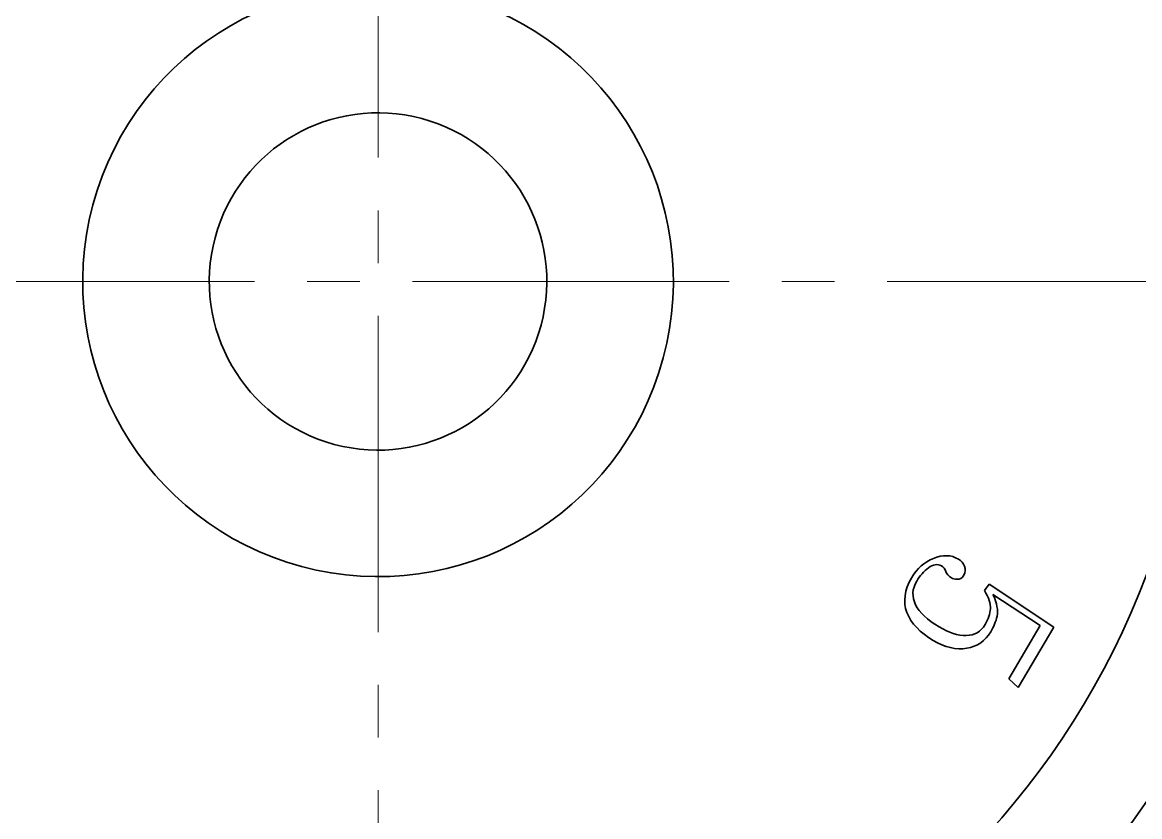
# Model space of a CAD drawing. Header units: millimetres. Extents: x -185079 to -2648, y 85916 to 249201.
# Drawn here: x -53815.3 to -53762.3, y 133783.6 to 133821.3 of the extents above; entities that cross this region are included whole.
import ezdxf

# ---------------------------------------------------------------- set-up
doc = ezdxf.new("R2010")
doc.units = ezdxf.units.MM
doc.linetypes.add('CENTER2', pattern=[1.125, 0.75, -0.125, 0.125, -0.125])
doc.layers.add('1', color=4, linetype='Continuous')
doc.layers.add('Default', color=7, linetype='Continuous')
doc.layers.add('图层3', color=7, linetype='Continuous', lineweight=35)

msp = doc.modelspace()

# ---------------------------------------------------------------- linework, layer by layer
at = {"layer": '1', "color": 3, "lineweight": -3, "ltscale": 2, "extrusion": (-0.004685415688226648, -0.01745240643729063, 0.9998367168639968), "elevation": 1.311263986281119e-08}
msp.add_lwpolyline([(-89340.74435583597, 116693.2017122206), (-79605.60479144276, 119307.2036772036), (-77739.80294518075, 112358.532017356), (-87474.94250957393, 109744.530052373)], close=True, dxfattribs=at)
at = {"layer": '1', "lineweight": -3, "ltscale": 2, "extrusion": (-0.004685415688226648, -0.01745240643729063, 0.9998367168639968), "elevation": 1.311264075806094e-08}
msp.add_lwpolyline([(-87231.2481748564, 109916.2399077064), (-77857.25883072625, 112433.2686984296), (-79666.37327405855, 119170.8235395233), (-89040.36261818874, 116653.7947488001), (-87231.2481748564, 109916.2399077064)], dxfattribs=at)
at = {"layer": 'Default', "color": 1, "linetype": 'CENTER2', "lineweight": 13, "ltscale": 20}
for p, q in [((-53798.40038375731, 133747.3687864698, 2540.322836696427), (-53798.41046570363, 133870.6249467713, 2542.474257354511)), ((-53736.76863367204, 133808.9968666206, 2541.687388176155), (-53860.0422157889, 133808.9968666205, 2541.109705874783))]:
    msp.add_line(p, q, dxfattribs=at)
at = {"layer": 'Default', "color": 7, "linetype": 'CENTER2', "lineweight": 13, "extrusion": (-0.004685415688226631, -0.01745240643729066, 0.9998367168639968)}
msp.add_circle((-86653.41111304305, 115310.6741427744, 457.7624739970715), 61.63746783566021, dxfattribs=at)
at = {"layer": '图层3', "extrusion": (-0.004685415688226631, -0.01745240643729066, 0.9998367168639968)}
for p, q in [((-53769.66154539063, 133794.3502543621, 2541.277585667654), (-53769.44508705837, 133794.640583409, 2541.283667798557)), ((-53769.44508705837, 133794.640583409, 2541.283667798557), (-53766.37071182161, 133792.6103718551, 2541.262637013358)), ((-53767.02688956256, 133792.6814725419, 2541.260803126518), (-53769.25888924012, 133794.159332002, 2541.276139988418)), ((-53768.51393235636, 133790.1521287216, 2541.209684229656), (-53767.02688956256, 133792.6814725419, 2541.260803126518)), ((-53766.37071182161, 133792.6103718551, 2541.262637013358), (-53768.0576931423, 133789.7409481934, 2541.204644987507)), ((-53768.0576931423, 133789.7409481934, 2541.204644987507), (-53768.51393235636, 133790.1521287216, 2541.209684229656))]:
    msp.add_line(p, q, dxfattribs=at)
for radius in [38.99160719999999, 13.9969872, 7.998278399999998]:
    msp.add_circle((-86653.41111304305, 115310.6741427744, 457.7624739970715), radius, dxfattribs=at)
for radius, start, end in [(43.99053119999999, 89.50759527789177, 180.5525709059643), (43.99053119999999, 329.507595277801, 60.55257090599214), (43.99053119999999, 209.5075952778477, 300.5525709059123), (44.99031600000001, 330.8810785830602, 358.1666418788122)]:
    msp.add_arc((-86653.41111304305, 115310.6741427744, 457.7624739970715), radius, start, end, dxfattribs=at)
at = {"layer": '图层3'}
for points, knots in [([(-53772.07660076636, 133795.8670739837, 2541.292744757061), (-53771.64393338299, 133796.0467963945, 2541.297909415468), (-53771.24921011368, 133796.0385370477, 2541.29961499108), (-53770.76025273313, 133795.7511260522, 2541.296889501129), (-53770.66194275302, 133795.6361385167, 2541.295343062539), (-53770.60313307044, 133795.4928889032, 2541.293118196588)], [0.4032921158923755, 0.4032921158923755, 0.4032921158923755, 0.4032921158923755, 0.4638454409316848, 0.4638454409316848, 0.4871913011878038, 0.4871913011878038, 0.4871913011878038, 0.4871913011878038]), ([(-53773.33657650917, 133793.2957801855, 2541.241957689841), (-53773.53575573481, 133793.8025870889, 2541.249870744505), (-53773.45869644667, 133794.3628524527, 2541.260011433948), (-53772.85638163439, 133795.3873429749, 2541.280716735029), (-53772.51564619043, 133795.6847022471, 2541.28750396534), (-53772.07660076636, 133795.8670739837, 2541.292744757061)], [0.2467507284567884, 0.2467507284567884, 0.2467507284567884, 0.2467507284567884, 0.3389867326719478, 0.3389867326719478, 0.4032921158923755, 0.4032921158923755, 0.4032921158923755, 0.4032921158923755]), ([(-53772.3170144065, 133795.4192242837, 2541.283800803835), (-53772.5353262363, 133795.2570101592, 2541.279946265951), (-53772.72048989212, 133795.0443427293, 2541.275366391015), (-53773.09037616687, 133794.4151950227, 2541.262651102385), (-53773.10901156733, 133794.0429052439, 2541.256065359914), (-53772.92459741693, 133793.6656632877, 2541.250344702836)], [0.61358427784975, 0.61358427784975, 0.61358427784975, 0.61358427784975, 0.6551137909648076, 0.6551137909648076, 0.7143444080305449, 0.7143444080305449, 0.7143444080305449, 0.7143444080305449]), ([(-53771.49751556807, 133795.246402783, 2541.284624479972), (-53771.5359307319, 133795.3665235127, 2541.286541197724), (-53771.60510691078, 133795.4526467753, 2541.287720329286), (-53771.88572592918, 133795.6175956944, 2541.289284523519), (-53772.09351469122, 133795.5852932075, 2541.287746939601), (-53772.3170144065, 133795.4192242837, 2541.283800803835)], [0.5635645681926474, 0.5635645681926474, 0.5635645681926474, 0.5635645681926474, 0.5802378047450152, 0.5802378047450152, 0.61358427784975, 0.61358427784975, 0.61358427784975, 0.61358427784975]), ([(-53770.60313307044, 133795.4928889032, 2541.293118196588), (-53770.54581450555, 133795.3532713793, 2541.290949742046), (-53770.55828176937, 133795.2091226287, 2541.288375164765), (-53770.72323105407, 133794.9285567595, 2541.282704833348), (-53770.82248475378, 133794.8667772877, 2541.281161336027), (-53771.06454719428, 133794.8832212774, 2541.28031402171), (-53771.16032684666, 133794.9052005842, 2541.280248835376), (-53771.36866520881, 133795.0276626605, 2541.281410131094), (-53771.45921824216, 133795.1266505218, 2541.282713641721), (-53771.49751556807, 133795.246402783, 2541.284624479972)], [0.4871913011878038, 0.4871913011878038, 0.4871913011878038, 0.4871913011878038, 0.5022773786208592, 0.5022773786208592, 0.5173634560539146, 0.5173634560539146, 0.5324495334869705, 0.5324495334869705, 0.5635645681926474, 0.5635645681926474, 0.5635645681926474, 0.5635645681926474]), ([(-53770.50461625328, 133791.6025429698, 2541.225672877736), (-53771.00285375415, 133791.5230096115, 2541.221949771516), (-53771.53187275761, 133791.6458027568, 2541.221614078645), (-53772.71812588086, 133792.343086824, 2541.228226354267), (-53773.13486479741, 133792.7825294301, 2541.233944023777), (-53773.33657650917, 133793.2957801855, 2541.241957689841)], [0.07165545023499047, 0.07165545023499047, 0.07165545023499047, 0.07165545023499047, 0.1544962270280993, 0.1544962270280993, 0.2467507284567884, 0.2467507284567884, 0.2467507284567884, 0.2467507284567884]), ([(-53772.92459741693, 133793.6656632877, 2541.250344702836), (-53772.74137877896, 133793.2908669001, 2541.244661131398), (-53772.36573422721, 133792.9424775444, 2541.240340244111), (-53771.34530143301, 133792.3426632931, 2541.234652265082), (-53770.91690630677, 133792.2052521353, 2541.234261255106), (-53770.52531518671, 133792.2095956828, 2541.236172139656)], [0.7143444080305449, 0.7143444080305449, 0.7143444080305449, 0.7143444080305449, 0.793674400147941, 0.793674400147941, 0.8596817981692867, 0.8596817981692867, 0.8596817981692867, 0.8596817981692867]), ([(-53770.52531518671, 133792.2095956828, 2541.236172139656), (-53770.12950072072, 133792.2139860758, 2541.238103633268), (-53769.83245782409, 133792.3857771977, 2541.242494288117), (-53769.47756693884, 133792.9894189162, 2541.254694092074), (-53769.39437673276, 133793.2379622996, 2541.259422324957), (-53769.37795021577, 133793.4799891854, 2541.263723943978)], [0.8596817981692867, 0.8596817981692867, 0.8596817981692867, 0.8596817981692867, 0.9139844380340683, 0.9139844380340683, 0.9537180769595186, 0.9537180769595186, 0.9537180769595186, 0.9537180769595186])]:
    msp.add_open_spline(points, degree=3, knots=knots, dxfattribs=at)
for points in [[(-53769.37795021577, 133793.4799891854, 2541.263723943978), (-53769.36182236272, 133793.7176155824, 2541.267947351746), (-53769.45713738754, 133794.0070203901, 2541.272552323476), (-53769.66154539063, 133794.3502543621, 2541.277585667654)], [(-53769.25888924013, 133794.159332002, 2541.276139988418), (-53769.06895812256, 133793.7330867054, 2541.269589818965), (-53769.00583444441, 133793.3928194123, 2541.263946175029), (-53769.06351383064, 133793.1292806726, 2541.259075742671)], [(-53769.06351383064, 133793.1292806726, 2541.259075742671), (-53769.12086560258, 133792.8672388118, 2541.254232973978), (-53769.22388986777, 133792.6229444556, 2541.249485962969), (-53769.36134760501, 133792.3891395647, 2541.244760686789)], [(-53769.36134760501, 133792.3891395647, 2541.244760686789), (-53769.62126768997, 133791.9470357709, 2541.235825619101), (-53769.99952270386, 133791.6831707552, 2541.229447216142), (-53770.50461625328, 133791.6025429698, 2541.225672877736)]]:
    msp.add_open_spline(points, degree=3, dxfattribs=at)

doc.saveas('drawing.dxf')
